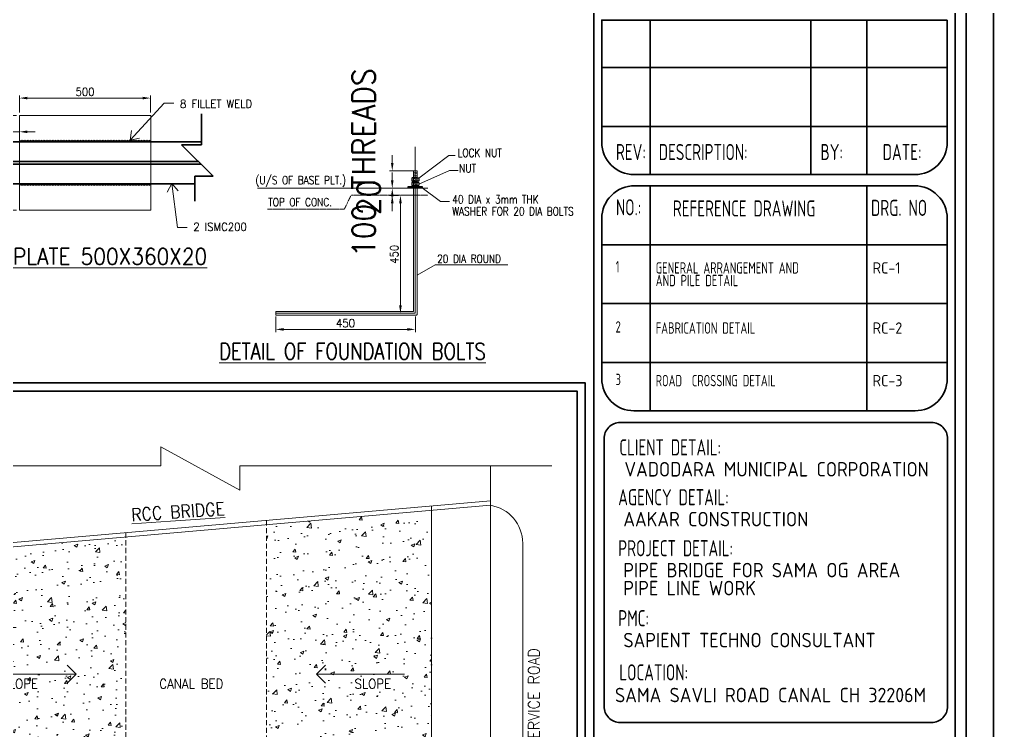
# Model space of a CAD drawing. Header units: millimetres. Extents: x 0 to 1124626, y -157535 to 82123.
# Drawn here: x 215309 to 230161, y 35884 to 46719 of the extents above; entities that cross this region are included whole.
import ezdxf

# ---------------------------------------------------------------- set-up
doc = ezdxf.new("R2010")
doc.units = ezdxf.units.MM
doc.header["$MEASUREMENT"] = 0
for name, pattern in [('CENTER2', [28.575, 19.05, -3.175, 3.175, -3.175]), ('DASHED', [0.75, 0.5, -0.25]), ('HIDDEN', [0.375, 0.25, -0.125])]:
    doc.linetypes.add(name, pattern=pattern)
doc.layers.add('D-NW-TX-UNCONTROLLED', color=2, linetype='Continuous')
for name, color, linetype, lineweight in [('Dim', 6, 'Continuous', 13), ('HIDE', 251, 'HIDDEN', 13), ('LINE-2C', 252, 'CENTER2', 9), ('PEDESTAL', 232, 'Continuous', 15), ('rSHEET', 2, 'Continuous', 30), ('STR', 112, 'Continuous', 18), ('Text', 7, 'Continuous', 15), ('TITLE TEXT', 50, 'Continuous', 18)]:
    doc.layers.add(name, color=color, linetype=linetype, lineweight=lineweight)
doc.styles.add('style1', font='romans.shx', dxfattribs={"width": 0.9, "height": 300})
doc.styles.add('TEXT3', font='geniso.shx')
doc.styles.add('TEXT3 0.75NA', font='geniso.shx', dxfattribs={"width": 0.75})
doc.dimstyles.new('4.0 DIM-1', dxfattribs={"dimscale": 40, "dimtxt": 125, "dimasz": 3, "dimexe": 1, "dimexo": 1.2, "dimgap": 0.8, "dimtad": 1, "dimdec": 0, "dimlfac": 0.25, "dimzin": 1, "dimdsep": 46, "dimtxsty": 'style1', "dimcen": 2, "dimclrd": 8, "dimclre": 8, "dimclrt": 7, "dimadec": 0, "dimazin": 0, "dimtfac": 1, "dimtdec": 0, "dimtofl": 0, "dimtmove": 1, "dimatfit": 3, "dimfxl": 1, "dimtolj": 1, "dimtzin": 0, "dimlwd": 9, "dimlwe": 9, "dimarcsym": 1})
doc.dimstyles.new('8.0 DIM-1', dxfattribs={"dimscale": 40, "dimtxt": 125, "dimasz": 3, "dimexe": 1, "dimexo": 1.2, "dimgap": 0.8, "dimtad": 1, "dimdec": 0, "dimlfac": 0.125, "dimzin": 1, "dimdsep": 46, "dimtxsty": 'style1', "dimcen": 2, "dimclrd": 8, "dimclre": 8, "dimclrt": 7, "dimadec": 0, "dimazin": 0, "dimtfac": 1, "dimtdec": 0, "dimtofl": 0, "dimtmove": 1, "dimatfit": 3, "dimfxl": 1, "dimtolj": 1, "dimtzin": 0, "dimlwd": 9, "dimlwe": 9, "dimarcsym": 1})
doc.dimstyles.new('Copy of DIM-1', dxfattribs={"dimscale": 40, "dimtxt": 125, "dimasz": 3, "dimexe": 1, "dimexo": 1.2, "dimgap": 0.8, "dimtad": 1, "dimdec": 0, "dimzin": 1, "dimdsep": 46, "dimtxsty": 'style1', "dimcen": 2, "dimclrd": 8, "dimclre": 8, "dimclrt": 7, "dimadec": 0, "dimazin": 0, "dimtfac": 1, "dimtdec": 0, "dimtofl": 0, "dimtmove": 1, "dimatfit": 3, "dimfxl": 1, "dimtolj": 1, "dimtzin": 0, "dimlwd": 9, "dimlwe": 9, "dimarcsym": 1})
doc.dimstyles.new('p-100', dxfattribs={"dimscale": 0.5, "dimtxt": 0.25, "dimasz": 0.25, "dimexe": 0.01, "dimexo": 0.0625, "dimgap": 0.25, "dimtad": 1, "dimdec": 0, "dimlfac": 1000, "dimzin": 4, "dimdsep": 46, "dimtxsty": 'Standard', "dimblk": 'ARCHTICK', "dimcen": 0, "dimdle": 0.01, "dimclrd": 3, "dimclre": 3, "dimclrt": 6, "dimadec": 0, "dimazin": 0, "dimtfac": 1, "dimtdec": 0, "dimtmove": 1, "dimatfit": 3, "dimfxl": 1, "dimtolj": 1, "dimtzin": 4, "dimlwd": 5, "dimlwe": 5, "dimarcsym": 0})

# ---------------------------------------------------------------- blocks, each defined once
blk = doc.blocks.new('*D223')
at = {"layer": 'DEFPOINTS', "color": 0, "ltscale": 20, "transparency": 16777216}
for p in [(221142, 44146), (220993, 44039), (221135, 44039)]:
    blk.add_point(p, dxfattribs=at)
at = {"layer": 'Dim', "color": 8, "lineweight": 9, "ltscale": 20, "transparency": 16777216}
for p, q in [((220993, 44266), (220993, 44386)), ((221094, 44146), (220953, 44146)), ((221087, 44039), (220953, 44039)), ((220993, 43919), (220993, 43799))]:
    blk.add_line(p, q, dxfattribs=at)
at = {"layer": 'Dim', "color": 8, "ltscale": 20, "transparency": 16777216}
for points in [[(220973, 44266), (221013, 44266), (220993, 44146)], [(221013, 43919), (220973, 43919), (220993, 44039)]]:
    blk.add_solid(points, dxfattribs=at)
at = {"layer": 'Dim', "color": 7, "ltscale": 20, "transparency": 16777216, "insert": (220635, 44007), "char_height": 350, "attachment_point": 5, "rotation": 90, "style": 'style1'}
blk.add_mtext('\\A1;20', dxfattribs=at)
blk = doc.blocks.new('_ArchTick')
at = {"color": 0, "linetype": 'ByBlock', "const_width": 0.15}
blk.add_lwpolyline([(-0.5, -0.5), (0.5, 0.5)], dxfattribs=at)
blk = doc.blocks.new('*D224')
at = {"layer": 'DEFPOINTS', "color": 0, "ltscale": 20, "transparency": 16777216}
for p in [(221135, 44039), (221118, 42241), (221135, 42241)]:
    blk.add_point(p, dxfattribs=at)
at = {"layer": 'Dim', "color": 8, "lineweight": 9, "ltscale": 20, "transparency": 16777216}
for p, q in [((221087, 44039), (221078, 44039)), ((221118, 43919), (221118, 42361)), ((221087, 42241), (221078, 42241))]:
    blk.add_line(p, q, dxfattribs=at)
at = {"layer": 'Dim', "color": 8, "ltscale": 20, "transparency": 16777216}
for points in [[(221098, 43919), (221138, 43919), (221118, 44039)], [(221098, 42361), (221138, 42361), (221118, 42241)]]:
    blk.add_solid(points, dxfattribs=at)
at = {"layer": 'Dim', "color": 7, "ltscale": 20, "transparency": 16777216, "insert": (221024, 43140), "char_height": 125, "attachment_point": 5, "rotation": 90, "style": 'style1'}
blk.add_mtext('\\A1;450', dxfattribs=at)
blk = doc.blocks.new('*D225')
at = {"layer": 'DEFPOINTS', "color": 0, "ltscale": 20, "transparency": 16777216}
for p in [(219216, 42241), (221345, 42241), (219216, 41996)]:
    blk.add_point(p, dxfattribs=at)
at = {"layer": 'Dim', "color": 8, "lineweight": 9, "ltscale": 20, "transparency": 16777216}
for p, q in [((219216, 42193), (219216, 41956)), ((221345, 42193), (221345, 41956)), ((221225, 41996), (219336, 41996))]:
    blk.add_line(p, q, dxfattribs=at)
at = {"layer": 'Dim', "color": 8, "ltscale": 20, "transparency": 16777216}
for points in [[(219336, 42016), (219336, 41976), (219216, 41996)], [(221225, 42016), (221225, 41976), (221345, 41996)]]:
    blk.add_solid(points, dxfattribs=at)
at = {"layer": 'Dim', "color": 7, "ltscale": 20, "transparency": 16777216, "insert": (220280, 42091), "char_height": 125, "attachment_point": 5, "style": 'style1'}
blk.add_mtext('\\A1;450', dxfattribs=at)
blk = doc.blocks.new('*D226')
at = {"layer": 'DEFPOINTS', "color": 0, "ltscale": 20, "transparency": 16777216}
for p in [(220993, 44413), (221371, 44413), (221214, 44146)]:
    blk.add_point(p, dxfattribs=at)
at = {"layer": 'Dim', "color": 8, "lineweight": 9, "ltscale": 20, "transparency": 16777216}
for p, q in [((220993, 44533), (220993, 44653)), ((221323, 44413), (220953, 44413)), ((221166, 44146), (220953, 44146)), ((220993, 44026), (220993, 43906))]:
    blk.add_line(p, q, dxfattribs=at)
at = {"layer": 'Dim', "color": 8, "ltscale": 20, "transparency": 16777216}
for points in [[(220973, 44533), (221013, 44533), (220993, 44413)], [(221013, 44026), (220973, 44026), (220993, 44146)]]:
    blk.add_solid(points, dxfattribs=at)
at = {"layer": 'Dim', "color": 7, "ltscale": 20, "transparency": 16777216, "insert": (220559, 44537), "char_height": 350, "attachment_point": 5, "rotation": 90, "style": 'style1'}
blk.add_mtext('\\A1;100 THREADS', dxfattribs=at)
blk = doc.blocks.new('*D243')
at = {"layer": 'DEFPOINTS', "color": 0, "ltscale": 20, "transparency": 16777216}
for p in [(228238, 10282), (251238, 10282), (251238, 8884)]:
    blk.add_point(p, dxfattribs=at)
at = {"layer": 'Dim', "color": 8, "lineweight": 9, "ltscale": 20, "transparency": 16777216}
for p, q in [((228238, 10234), (228238, 8844)), ((251238, 10234), (251238, 8844)), ((228558, 8884), (250918, 8884))]:
    blk.add_line(p, q, dxfattribs=at)
at = {"layer": 'Dim', "color": 8, "ltscale": 20, "transparency": 16777216}
for points in [[(228558, 8938), (228558, 8831), (228238, 8884)], [(250918, 8938), (250918, 8831), (251238, 8884)]]:
    blk.add_solid(points, dxfattribs=at)
at = {"layer": 'Dim', "color": 7, "ltscale": 20, "transparency": 16777216, "insert": (239738, 9166), "char_height": 125, "attachment_point": 5, "style": 'style1'}
blk.add_mtext('\\A1;{\\H4x;23000}', dxfattribs=at)
blk = doc.blocks.new('*D244')
at = {"layer": 'DEFPOINTS', "color": 0, "ltscale": 20, "transparency": 16777216}
for p in [(227685, 20745), (228183, 20745), (228238, 13440)]:
    blk.add_point(p, dxfattribs=at)
at = {"layer": 'Dim', "color": 8, "lineweight": 9, "ltscale": 20, "transparency": 16777216}
for p, q in [((228135, 20745), (227645, 20745)), ((227685, 13760), (227685, 20425)), ((228190, 13440), (227645, 13440))]:
    blk.add_line(p, q, dxfattribs=at)
at = {"layer": 'Dim', "color": 8, "ltscale": 20, "transparency": 16777216}
for points in [[(227632, 20425), (227738, 20425), (227685, 20745)], [(227632, 13760), (227738, 13760), (227685, 13440)]]:
    blk.add_solid(points, dxfattribs=at)
at = {"layer": 'Dim', "color": 7, "ltscale": 20, "transparency": 16777216, "insert": (227403, 17093), "char_height": 125, "attachment_point": 5, "rotation": 90, "style": 'style1'}
blk.add_mtext('\\A1;{\\H4x;14000}', dxfattribs=at)
blk = doc.blocks.new('*D261')
at = {"layer": 'DEFPOINTS', "color": 0, "ltscale": 20, "transparency": 16777216}
for p in [(217309, 45521), (215309, 45254), (217309, 45254)]:
    blk.add_point(p, dxfattribs=at)
at = {"layer": 'Dim', "color": 8, "lineweight": 9, "ltscale": 20, "transparency": 16777216}
for p, q in [((215309, 45302), (215309, 45561)), ((215429, 45521), (217189, 45521)), ((217309, 45302), (217309, 45561))]:
    blk.add_line(p, q, dxfattribs=at)
at = {"layer": 'Dim', "color": 8, "ltscale": 20, "transparency": 16777216}
for points in [[(215429, 45541), (215429, 45501), (215309, 45521)], [(217189, 45541), (217189, 45501), (217309, 45521)]]:
    blk.add_solid(points, dxfattribs=at)
at = {"layer": 'Dim', "color": 7, "ltscale": 20, "transparency": 16777216, "insert": (216309, 45616), "char_height": 125, "attachment_point": 5, "style": 'style1'}
blk.add_mtext('\\A1;500', dxfattribs=at)
blk = doc.blocks.new('*D262')
at = {"layer": 'DEFPOINTS', "color": 0, "ltscale": 20, "transparency": 16777216}
for p in [(214450, 45254), (215309, 45254), (215309, 43814)]:
    blk.add_point(p, dxfattribs=at)
at = {"layer": 'Dim', "color": 8, "lineweight": 9, "ltscale": 20, "transparency": 16777216}
for p, q in [((215261, 45254), (214410, 45254)), ((214450, 43934), (214450, 45134)), ((215261, 43814), (214410, 43814))]:
    blk.add_line(p, q, dxfattribs=at)
at = {"layer": 'Dim', "color": 8, "ltscale": 20, "transparency": 16777216}
for points in [[(214430, 45134), (214470, 45134), (214450, 45254)], [(214430, 43934), (214470, 43934), (214450, 43814)]]:
    blk.add_solid(points, dxfattribs=at)
at = {"layer": 'Dim', "color": 7, "ltscale": 20, "transparency": 16777216, "insert": (214356, 44534), "char_height": 125, "attachment_point": 5, "rotation": 90, "style": 'style1'}
blk.add_mtext('\\A1;360', dxfattribs=at)
blk = doc.blocks.new('*D263')
at = {"layer": 'DEFPOINTS', "color": 0, "ltscale": 20, "transparency": 16777216}
for p in [(215109, 45007), (215109, 44854), (215309, 44854)]:
    blk.add_point(p, dxfattribs=at)
at = {"layer": 'Dim', "color": 8, "lineweight": 9, "ltscale": 20, "transparency": 16777216}
for p, q in [((214544, 45007), (215109, 45007)), ((214989, 45007), (214869, 45007)), ((215109, 44902), (215109, 45047)), ((215309, 45007), (215109, 45007)), ((215309, 44902), (215309, 45047)), ((215429, 45007), (215549, 45007))]:
    blk.add_line(p, q, dxfattribs=at)
at = {"layer": 'Dim', "color": 8, "ltscale": 20, "transparency": 16777216}
for points in [[(214989, 45027), (214989, 44987), (215109, 45007)], [(215429, 45027), (215429, 44987), (215309, 45007)]]:
    blk.add_solid(points, dxfattribs=at)
at = {"layer": 'Dim', "color": 7, "ltscale": 20, "transparency": 16777216, "insert": (214667, 45101), "char_height": 125, "attachment_point": 5, "style": 'style1'}
blk.add_mtext('\\A1;50', dxfattribs=at)
blk = doc.blocks.new('WW')
at = {"layer": 'Dim', "ltscale": 20, "true_color": 0x636466, "transparency": 33554523}
h = blk.add_hatch(dxfattribs=at)
h.set_pattern_fill('AR-CONC', color=251, scale=200)
h.set_pattern_definition([(50, (36229.6, 0), (1434.5204, -125.504), [150, -1650]), (355, (36229.6, 0), (-277.503, 1504.384), [120, -1320]), (100.45144, (36349.1, -10.5), (1157.018, 1378.88), [127.48, -1402.284]), (46.1842, (36229.6, 400), (2134.483, -331.039), [225, -2475]), (96.6356, (36407.5, 372.4), (1869.324, 1948.237), [191.22, -2103.428]), (351.1842, (36229.6, 400), (1869.324, 1948.237), [180, -1980]), (21, (36429.6, 300), (1193.814, -805.238), [150, -1650]), (326, (36429.6, 300), (486.631, 1450.3), [120, -1320]), (71.45144, (36529.1, 232.9), (1680.445, 645.062), [127.48, -1402.284]), (37.5, (36229.6, 0), (24.3197, 665.7877), [0, -1304, 0, -1340, 0, -1325]), (7.5, (36229.6, 0), (526.139, 788.8234), [0, -764, 0, -1274, 0, -505]), (327.5, (35783.6, 0), (1067.6449, -45.1097), [0, -500, 0, -1560, 0, -2070]), (317.5, (35583.6, 0), (1166.3723, 200.21), [0, -650, 0, -1036, 0, -1470])])
h.paths.add_polyline_path([(230537.9, 20950.1), (230537.9, 13440.1), (236987.9, 13440.1), (236987.9, 21511.6)])
h.paths.add_polyline_path([(242487.9, 13440.1), (248937.9, 13440.1), (248937.9, 22552), (242487.9, 21990.5)])
h.paths.add_polyline_path([(242487.9, 12100.1), (242487.9, 10282.1), (248937.9, 10282.1), (248937.9, 12100.1)])
h.paths.add_polyline_path([(236987.9, 12100.1), (230537.9, 12100.1), (230537.9, 10282.1), (236987.9, 10282.1)])
h.paths.add_polyline_path([(247450.6, 15497.6), (245751.1, 15497.6), (245751.1, 16060.1), (247450.6, 16060.1)], flags=24)
h.paths.add_polyline_path([(241154.7, 15497.6), (238199.7, 15497.6), (238199.7, 16060.1), (241154.7, 16060.1)], flags=9)
h.paths.add_polyline_path([(233724.7, 15497.6), (232025.2, 15497.6), (232025.2, 16060.1), (233724.7, 16060.1)], flags=24)
at = {"layer": 'Dim', "ltscale": 20}
for p, q in [((238348.2, 24287.8), (238348.2, 25036.9)), ((238348.2, 25036.9), (241447.7, 23346.6)), ((225525.2, 24287.8), (238348.2, 24287.8)), ((241447.7, 23346.6), (241447.7, 24287.8)), ((241447.7, 24287.8), (253636, 24287.8)), ((228237.9, 20921.9), (251237.9, 22924.2)), ((228182.7, 20745.1), (251237.9, 22752.2)), ((252501.6, 21270.7), (252501.6, 10330)), ((226959.4, 20810.6), (226974.3, 20811.9)), ((226974.3, 19273.4), (226974.3, 10282.1)), ((228237.9, 13440.1), (251237.9, 13440.1)), ((228237.9, 13440.1), (228237.9, 12100.1)), ((228737.9, 13440.1), (230737.9, 12100.1)), ((228737.9, 13440.1), (228737.9, 12100.1)), ((230737.9, 13440.1), (230737.9, 12100.1)), ((232737.9, 13440.1), (230737.9, 12100.1)), ((232737.9, 13440.1), (234737.9, 12100.1)), ((232737.9, 13440.1), (232737.9, 12100.1)), ((234737.9, 13440.1), (234737.9, 12100.1)), ((236737.9, 13440.1), (234737.9, 12100.1)), ((236737.9, 13440.1), (238737.9, 12100.1)), ((236737.9, 13440.1), (236737.9, 12100.1)), ((238737.9, 13440.1), (238737.9, 12100.1)), ((240737.9, 13440.1), (238737.9, 12100.1)), ((240737.9, 13440.1), (242737.9, 12100.1)), ((240737.9, 13440.1), (240737.9, 12100.1)), ((242737.9, 13440.1), (242737.9, 12100.1)), ((244737.9, 13440.1), (242737.9, 12100.1)), ((244737.9, 13440.1), (246737.9, 12100.1)), ((244737.9, 13440.1), (244737.9, 12100.1)), ((246737.9, 13440.1), (246737.9, 12100.1)), ((248737.9, 13440.1), (246737.9, 12100.1)), ((248737.9, 13440.1), (250737.9, 12100.1)), ((248737.9, 13440.1), (248737.9, 12100.1)), ((250737.9, 13440.1), (250737.9, 12100.1)), ((228237.9, 12100.1), (251237.9, 12100.1)), ((238301, 10282.1), (238301, 11031.2)), ((238301, 11031.2), (241400.5, 9356.9)), ((225478, 10282.1), (238301, 10282.1)), ((241400.5, 9356.9), (241400.5, 10282.1)), ((241400.5, 10282.1), (253588.8, 10282.1))]:
    blk.add_line(p, q, dxfattribs=at)
for centre, start, end in [((251001.3, 21270.7), 0, 80.92484), ((228474.6, 19273.4), 90, 180)]:
    blk.add_arc(centre, 1500.3, start, end, dxfattribs=at)
at = {"layer": 'HIDE', "linetype": 'HIDDEN', "ltscale": 800}
for p, q in [((242487.9, 22162.5), (242487.9, 10282.1)), ((236987.9, 21683.6), (236987.9, 10282.1))]:
    blk.add_line(p, q, dxfattribs=at)
at = {"layer": 'PEDESTAL', "ltscale": 20}
for p, q in [((228237.9, 24287.8), (228237.9, 10282.1)), ((251237.9, 24287.8), (251237.9, 10282.1)), ((248937.9, 22724), (248937.9, 10282.1)), ((230537.9, 20950.1), (230537.9, 10282.1))]:
    blk.add_line(p, q, dxfattribs=at)
at = {"layer": 'TITLE TEXT', "ltscale": 20}
for p, q in [((235038.3, 16150.6), (234686.1, 16502.9)), ((244437.5, 16150.6), (244789.8, 16502.9)), ((231592.8, 16150.6), (235038.3, 16150.6)), ((235038.3, 16150.6), (234686.1, 15798.4)), ((247883.1, 16150.6), (244437.5, 16150.6)), ((244437.5, 16150.6), (244789.8, 15798.4))]:
    blk.add_line(p, q, dxfattribs=at)
at = {"layer": 'Text', "ltscale": 20, "char_height": 450, "width": 10501.89, "attachment_point": 7, "rotation": 90, "style": 'style1'}
for insert in [(226806.9, 11639.3), (253163.7, 11912.5)]:
    blk.add_mtext('RCC SERVICE ROAD', dxfattribs=dict(at, insert=insert))
at = {"layer": 'Text', "ltscale": 20, "char_height": 375, "width": 4732.009, "style": 'style1'}
for s, insert, attachment_point in [('SLOPE', (232119, 15591.3), 7), ('CANAL BED', (238293.4, 15591.3), 7), ('SLOPE', (247356.8, 15591.3), 9)]:
    blk.add_mtext(s, dxfattribs=dict(at, insert=insert, attachment_point=attachment_point))
at = {"layer": 'TITLE TEXT', "ltscale": 20, "insert": (237175.9, 22626.9), "char_height": 500, "width": 17141.34, "attachment_point": 1, "rotation": 3.96077, "style": 'style1'}
blk.add_mtext('{\\LRCC BRIDGE}', dxfattribs=at)
at = {"layer": 'TITLE TEXT', "ltscale": 20, "insert": (233823.3, 13120.5), "char_height": 500, "width": 17141.34, "attachment_point": 1, "style": 'style1'}
blk.add_mtext('{\\LSTEEL BRIDGE FOR 600MM DIA PIPE }', dxfattribs=at)
at = {"layer": 'Dim', "ltscale": 20}
dim = blk.add_linear_dim(base=(227685, 20745.1), p1=(228237.9, 13440.1), p2=(228182.7, 20745.1), angle=90, text='{\\H4x;14000}', dimstyle='Copy of DIM-1', override={"dimasz": 8}, dxfattribs=at)
dim.commit()
dim.dimension.update_dxf_attribs({"geometry": '*D244', "text_midpoint": (227403, 17092.6)})
dim = blk.add_linear_dim(base=(251237.9, 8884.3), p1=(228237.9, 10282.1), p2=(251237.9, 10282.1), text='{\\H4x;<>}', dimstyle='Copy of DIM-1', override={"dimasz": 8}, dxfattribs=at)
dim.commit()
dim.dimension.update_dxf_attribs({"geometry": '*D243', "text_midpoint": (239737.9, 9166.3)})

msp = doc.modelspace()

# ---------------------------------------------------------------- linework, layer by layer
at = {"layer": 'D-NW-TX-UNCONTROLLED', "ltscale": 4}
for points in [[(221371.3805, 44299.9509, -0.5891189621), (221398.0472, 44300.229), (221398.0472, 44262.4019, -0.5891189621), (221371.3805, 44262.68), (221371.3805, 44299.9509, 0.3011703816), (221318.0472, 44299.9509, 0.5891189621), (221291.3805, 44300.229), (221291.3805, 44262.4019, 0.5891189621), (221318.0472, 44262.68, 0.3011703816), (221371.3805, 44262.68)], [(221371.3805, 44230.1449, -0.5891189621), (221398.0472, 44230.423), (221398.0472, 44192.5959, -0.5891189621), (221371.3805, 44192.874), (221371.3805, 44230.1449, 0.3011703816), (221318.0472, 44230.1449, 0.5891189621), (221291.3805, 44230.423), (221291.3805, 44192.5959, 0.5891189621), (221318.0472, 44192.874, 0.3011703816), (221371.3805, 44192.874)]]:
    msp.add_lwpolyline(points, format="xyb", dxfattribs=at)
msp.add_lwpolyline([(221238.0472, 44172.4455), (221451.3805, 44172.4455), (221451.3805, 44151.1122), (221238.0472, 44151.1122)], close=True, dxfattribs=at)
at = {"layer": 'Dim', "color": 4, "ltscale": 20}
for p, q in [((215309.4264, 44874.7669), (215330.2488, 44854.1967)), ((215328.6505, 44879.3317), (215354.0936, 44854.1967)), ((215352.4953, 44879.3317), (215377.9385, 44854.1967)), ((215376.3402, 44879.3317), (215401.7833, 44854.1967)), ((215400.185, 44879.3317), (215425.6281, 44854.1967)), ((215424.0298, 44879.3317), (215449.4729, 44854.1967)), ((215447.8746, 44879.3317), (215473.3178, 44854.1967)), ((215471.7195, 44879.3317), (215497.1626, 44854.1967)), ((215495.5643, 44879.3317), (215521.0074, 44854.1967)), ((215519.4091, 44879.3317), (215544.8522, 44854.1967)), ((215543.2539, 44879.3317), (215568.6971, 44854.1967)), ((215567.0988, 44879.3317), (215592.5419, 44854.1967)), ((215590.9436, 44879.3317), (215616.3867, 44854.1967)), ((215614.7884, 44879.3317), (215640.2315, 44854.1967)), ((215638.6332, 44879.3317), (215664.0764, 44854.1967)), ((215662.478, 44879.3317), (215687.9212, 44854.1967)), ((215686.3229, 44879.3317), (215711.766, 44854.1967)), ((215710.1677, 44879.3317), (215735.6108, 44854.1967)), ((215734.0125, 44879.3317), (215759.4556, 44854.1967)), ((215757.8573, 44879.3317), (215783.3005, 44854.1967)), ((215781.7022, 44879.3317), (215807.1453, 44854.1967)), ((215805.547, 44879.3317), (215830.9901, 44854.1967)), ((215829.3918, 44879.3317), (215854.8349, 44854.1967)), ((215853.2366, 44879.3317), (215878.6798, 44854.1967)), ((215877.0815, 44879.3317), (215902.5246, 44854.1967)), ((215900.9263, 44879.3317), (215926.3694, 44854.1967)), ((215924.7711, 44879.3317), (215950.2142, 44854.1967)), ((215948.6159, 44879.3317), (215974.0591, 44854.1967)), ((215972.4608, 44879.3317), (215997.9039, 44854.1967)), ((215996.3056, 44879.3317), (216021.7487, 44854.1967)), ((216020.1504, 44879.3317), (216045.5935, 44854.1967)), ((216043.9952, 44879.3317), (216069.4384, 44854.1967)), ((216067.8401, 44879.3317), (216093.2832, 44854.1967)), ((216091.6849, 44879.3317), (216117.128, 44854.1967)), ((216115.5297, 44879.3317), (216140.9728, 44854.1967)), ((216139.3745, 44879.3317), (216164.8177, 44854.1967)), ((216163.2193, 44879.3317), (216188.6625, 44854.1967)), ((216187.0642, 44879.3317), (216212.5073, 44854.1967)), ((216210.909, 44879.3317), (216236.3521, 44854.1967)), ((216234.7538, 44879.3317), (216260.1969, 44854.1967)), ((216258.5986, 44879.3317), (216284.0418, 44854.1967)), ((216282.4435, 44879.3317), (216307.8866, 44854.1967)), ((216306.2883, 44879.3317), (216331.7314, 44854.1967)), ((216330.1331, 44879.3317), (216355.5762, 44854.1967)), ((216353.9779, 44879.3317), (216379.4211, 44854.1967)), ((216377.8228, 44879.3317), (216403.2659, 44854.1967)), ((216401.6676, 44879.3317), (216427.1107, 44854.1967)), ((216425.5124, 44879.3317), (216450.9555, 44854.1967)), ((216449.3572, 44879.3317), (216474.8004, 44854.1967)), ((216473.2021, 44879.3317), (216498.6452, 44854.1967)), ((216497.0469, 44879.3317), (216522.49, 44854.1967)), ((216520.8917, 44879.3317), (216546.3348, 44854.1967)), ((216544.7365, 44879.3317), (216570.1797, 44854.1967)), ((216568.5813, 44879.3317), (216594.0245, 44854.1967)), ((216592.4262, 44879.3317), (216617.8693, 44854.1967)), ((216616.271, 44879.3317), (216641.7141, 44854.1967)), ((216640.1158, 44879.3317), (216665.5589, 44854.1967)), ((216663.9606, 44879.3317), (216689.4038, 44854.1967)), ((216687.8055, 44879.3317), (216713.2486, 44854.1967)), ((216711.6503, 44879.3317), (216737.0934, 44854.1967)), ((216735.4951, 44879.3317), (216760.9382, 44854.1967)), ((216759.3399, 44879.3317), (216784.7831, 44854.1967)), ((216783.1848, 44879.3317), (216808.6279, 44854.1967)), ((216807.0296, 44879.3317), (216832.4727, 44854.1967)), ((216830.8744, 44879.3317), (216856.3175, 44854.1967)), ((216854.7192, 44879.3317), (216880.1624, 44854.1967)), ((216878.5641, 44879.3317), (216904.0072, 44854.1967)), ((216902.4089, 44879.3317), (216927.852, 44854.1967)), ((216926.2537, 44879.3317), (216951.6968, 44854.1967)), ((216950.0985, 44879.3317), (216975.5417, 44854.1967)), ((216973.9434, 44879.3317), (216999.3865, 44854.1967)), ((216997.7882, 44879.3317), (217023.2313, 44854.1967)), ((217021.633, 44879.3317), (217047.0761, 44854.1967)), ((217045.4778, 44879.3317), (217070.921, 44854.1967)), ((217069.3226, 44879.3317), (217094.7658, 44854.1967)), ((217093.1675, 44879.3317), (217118.6106, 44854.1967)), ((217117.0123, 44879.3317), (217142.4554, 44854.1967)), ((217140.8571, 44879.3317), (217166.3002, 44854.1967)), ((217164.7019, 44879.3317), (217190.1451, 44854.1967)), ((217188.5468, 44879.3317), (217213.9899, 44854.1967)), ((217212.3916, 44879.3317), (217237.8347, 44854.1967)), ((217236.2364, 44879.3317), (217261.6795, 44854.1967)), ((217260.0812, 44879.3317), (217285.5244, 44854.1967)), ((217283.9261, 44879.3317), (217309.3692, 44854.1967)), ((215309.4264, 44193.6264), (215330.2488, 44214.1967)), ((215328.6505, 44189.0617), (215354.0936, 44214.1967)), ((215352.4953, 44189.0617), (215377.9385, 44214.1967)), ((215376.3402, 44189.0617), (215401.7833, 44214.1967)), ((215400.185, 44189.0617), (215425.6281, 44214.1967)), ((215424.0298, 44189.0617), (215449.4729, 44214.1967)), ((215447.8746, 44189.0617), (215473.3178, 44214.1967)), ((215471.7195, 44189.0617), (215497.1626, 44214.1967)), ((215495.5643, 44189.0617), (215521.0074, 44214.1967)), ((215519.4091, 44189.0617), (215544.8522, 44214.1967)), ((215543.2539, 44189.0617), (215568.6971, 44214.1967)), ((215567.0988, 44189.0617), (215592.5419, 44214.1967)), ((215590.9436, 44189.0617), (215616.3867, 44214.1967)), ((215614.7884, 44189.0617), (215640.2315, 44214.1967)), ((215638.6332, 44189.0617), (215664.0764, 44214.1967)), ((215662.478, 44189.0617), (215687.9212, 44214.1967)), ((215686.3229, 44189.0617), (215711.766, 44214.1967)), ((215710.1677, 44189.0617), (215735.6108, 44214.1967)), ((215734.0125, 44189.0617), (215759.4556, 44214.1967)), ((215757.8573, 44189.0617), (215783.3005, 44214.1967)), ((215781.7022, 44189.0617), (215807.1453, 44214.1967)), ((215805.547, 44189.0617), (215830.9901, 44214.1967)), ((215829.3918, 44189.0617), (215854.8349, 44214.1967)), ((215853.2366, 44189.0617), (215878.6798, 44214.1967)), ((215877.0815, 44189.0617), (215902.5246, 44214.1967)), ((215900.9263, 44189.0617), (215926.3694, 44214.1967)), ((215924.7711, 44189.0617), (215950.2142, 44214.1967)), ((215948.6159, 44189.0617), (215974.0591, 44214.1967)), ((215972.4608, 44189.0617), (215997.9039, 44214.1967)), ((215996.3056, 44189.0617), (216021.7487, 44214.1967)), ((216020.1504, 44189.0617), (216045.5935, 44214.1967)), ((216043.9952, 44189.0617), (216069.4384, 44214.1967)), ((216067.8401, 44189.0617), (216093.2832, 44214.1967)), ((216091.6849, 44189.0617), (216117.128, 44214.1967)), ((216115.5297, 44189.0617), (216140.9728, 44214.1967)), ((216139.3745, 44189.0617), (216164.8177, 44214.1967)), ((216163.2193, 44189.0617), (216188.6625, 44214.1967)), ((216187.0642, 44189.0617), (216212.5073, 44214.1967)), ((216210.909, 44189.0617), (216236.3521, 44214.1967)), ((216234.7538, 44189.0617), (216260.1969, 44214.1967)), ((216258.5986, 44189.0617), (216284.0418, 44214.1967)), ((216282.4435, 44189.0617), (216307.8866, 44214.1967)), ((216306.2883, 44189.0617), (216331.7314, 44214.1967)), ((216330.1331, 44189.0617), (216355.5762, 44214.1967)), ((216353.9779, 44189.0617), (216379.4211, 44214.1967)), ((216377.8228, 44189.0617), (216403.2659, 44214.1967)), ((216401.6676, 44189.0617), (216427.1107, 44214.1967)), ((216425.5124, 44189.0617), (216450.9555, 44214.1967)), ((216449.3572, 44189.0617), (216474.8004, 44214.1967)), ((216473.2021, 44189.0617), (216498.6452, 44214.1967)), ((216497.0469, 44189.0617), (216522.49, 44214.1967)), ((216520.8917, 44189.0617), (216546.3348, 44214.1967)), ((216544.7365, 44189.0617), (216570.1797, 44214.1967)), ((216568.5813, 44189.0617), (216594.0245, 44214.1967)), ((216592.4262, 44189.0617), (216617.8693, 44214.1967)), ((216616.271, 44189.0617), (216641.7141, 44214.1967)), ((216640.1158, 44189.0617), (216665.5589, 44214.1967)), ((216663.9606, 44189.0617), (216689.4038, 44214.1967)), ((216687.8055, 44189.0617), (216713.2486, 44214.1967)), ((216711.6503, 44189.0617), (216737.0934, 44214.1967)), ((216735.4951, 44189.0617), (216760.9382, 44214.1967)), ((216759.3399, 44189.0617), (216784.7831, 44214.1967)), ((216783.1848, 44189.0617), (216808.6279, 44214.1967)), ((216807.0296, 44189.0617), (216832.4727, 44214.1967)), ((216830.8744, 44189.0617), (216856.3175, 44214.1967)), ((216854.7192, 44189.0617), (216880.1624, 44214.1967)), ((216878.5641, 44189.0617), (216904.0072, 44214.1967)), ((216902.4089, 44189.0617), (216927.852, 44214.1967)), ((216926.2537, 44189.0617), (216951.6968, 44214.1967)), ((216950.0985, 44189.0617), (216975.5417, 44214.1967)), ((216973.9434, 44189.0617), (216999.3865, 44214.1967)), ((216997.7882, 44189.0617), (217023.2313, 44214.1967)), ((217021.633, 44189.0617), (217047.0761, 44214.1967)), ((217045.4778, 44189.0617), (217070.921, 44214.1967)), ((217069.3226, 44189.0617), (217094.7658, 44214.1967)), ((217093.1675, 44189.0617), (217118.6106, 44214.1967)), ((217117.0123, 44189.0617), (217142.4554, 44214.1967)), ((217140.8571, 44189.0617), (217166.3002, 44214.1967)), ((217164.7019, 44189.0617), (217190.1451, 44214.1967)), ((217188.5468, 44189.0617), (217213.9899, 44214.1967)), ((217212.3916, 44189.0617), (217237.8347, 44214.1967)), ((217236.2364, 44189.0617), (217261.6795, 44214.1967)), ((217260.0812, 44189.0617), (217285.5244, 44214.1967)), ((217283.9261, 44189.0617), (217309.3692, 44214.1967))]:
    msp.add_line(p, q, dxfattribs=at)
at = {"layer": 'Dim', "ltscale": 4}
for p, q in [((221318.0472, 44409.5399), (221321.3053, 44412.7981)), ((221318.0472, 44408.5475), (221345.7685, 44412.7981)), ((221344.7139, 44412.6364), (221344.8756, 44412.7981)), ((221318.0472, 44384.9773), (221371.3805, 44393.155)), ((221318.0472, 44361.4071), (221371.3805, 44369.5848)), ((221318.0472, 44337.8369), (221371.3805, 44346.0146)), ((221318.0472, 44314.2666), (221371.3805, 44322.4443)), ((221318.0472, 44290.6964), (221371.3805, 44298.8741)), ((221318.0472, 44267.1262), (221371.3805, 44275.3039)), ((221318.0472, 44243.556), (221371.3805, 44251.7336)), ((221318.0472, 44219.9857), (221371.3805, 44228.1634)), ((221318.0472, 44196.4155), (221371.3805, 44204.5932)), ((221318.0472, 44172.8453), (221371.3805, 44181.023)), ((221318.0472, 44149.2751), (221371.3805, 44157.4527))]:
    msp.add_line(p, q, dxfattribs=at)
at = {"layer": 'Dim', "ltscale": 20}
msp.add_lwpolyline([(215309.4264, 45254.1967), (217309.4264, 45254.1967), (217309.4264, 43814.1967), (215309.4264, 43814.1967)], close=True, dxfattribs=at)
at = {"layer": 'LINE-2C', "lineweight": 5, "ltscale": 0.5}
for p in [(221344.7139, 44778.5949), (219215.8591, 42241.3951)]:
    msp.add_line(p, (221344.7139, 42241.3951), dxfattribs=at)
at = {"layer": 'LINE-2C', "linetype": 'DASHED', "lineweight": 0, "ltscale": 0.25}
for p, q in [((220364.5134, 44039.4648), (220263.145, 43828.1006)), ((221536.0554, 44039.4648), (220364.5134, 44039.4648)), ((220263.145, 43828.1006), (219090.4398, 43828.1006))]:
    msp.add_line(p, q, dxfattribs=at)
at = {"layer": 'rSHEET'}
for p, q in [((224923.3808, 46709.6845), (224923.3808, 44354.9831)), ((227373.289, 46709.6845), (227373.289, 44354.9831)), ((228230.7568, 46709.6845), (228230.7568, 44354.9831)), ((229455.7109, 45988.2552), (224188.4083, 45988.2552)), ((218086.338, 44809.318), (218086.338, 45278.7483)), ((229455.7109, 45089.9555), (224188.4083, 45089.9555)), ((215109.4264, 44854.1967), (218086.338, 44854.1967)), ((218086.338, 44809.318), (217779.9518, 44809.318)), ((217779.9518, 44809.318), (218260.2104, 44329.0594)), ((215109.4264, 44554.1967), (218035.0731, 44554.1967)), ((215109.4264, 44514.1967), (218075.0731, 44514.1967)), ((218260.2104, 44329.0594), (217984.2102, 44329.0594)), ((217984.2102, 44329.0594), (217984.2102, 43951.3473)), ((215109.4264, 44214.1967), (217984.2102, 44214.1967)), ((224923.3808, 44185.4609), (224923.3808, 40755.5894)), ((228230.7568, 44185.4609), (228230.7568, 40755.5894)), ((229455.7109, 43287.1612), (224188.4083, 43287.1612)), ((229455.7109, 42388.8615), (224188.4083, 42388.8615)), ((229455.7109, 41490.5619), (224188.4083, 41490.5619))]:
    msp.add_line(p, q, dxfattribs=at)
for points in [[(186502.4215, 26147.564), (230161.2642, 26147.564), (230161.2642, 57017.4843), (186502.4215, 57017.4843)], [(212065.464, 41181.6699), (223936.9404, 41181.6699), (223936.9404, 32714.3433), (212065.464, 32714.3433)], [(212190.9868, 41056.1471), (223811.4176, 41056.1471), (223811.4176, 32839.8661), (212190.9868, 32839.8661)]]:
    msp.add_lwpolyline(points, close=True, dxfattribs=at)
for points in [[(187230.0689, 26562.5829), (229433.6168, 26562.5829, 0.4142135624), (229745.4657, 26874.4318), (229745.4657, 56290.6165, 0.4142135624), (229433.6168, 56602.4654), (187230.0689, 56602.4654, 0.4142135624), (186918.22, 56290.6165), (186918.22, 26874.4318, 0.4142135624)], [(224065.9129, 46852.0382), (229578.2063, 46852.0382), (229578.2063, 27208.4101, -0.4142135624), (229088.2247, 26718.4284), (224555.8946, 26718.4284, -0.4142135624), (224065.9129, 27208.4101)], [(229455.7109, 46709.6845), (229455.7109, 44844.9647, -0.4142135624), (228965.7293, 44354.9831), (224678.39, 44354.9831, -0.4142135624), (224188.4083, 44844.9647), (224188.4083, 46709.6845)], [(229455.7109, 43685.661), (229455.7109, 41245.5711, -0.4142135624), (228965.7293, 40755.5894), (224678.39, 40755.5894, -0.4142135624), (224188.4083, 41245.5711), (224188.4083, 43685.661, -0.4142135624), (224688.2082, 44185.4609), (228955.911, 44185.4609, -0.4142135624)], [(229216.3251, 36006.4018), (224467.642, 36006.4018, -0.4142135624), (224222.6511, 36251.3926), (224222.6511, 40332.0631, -0.4142135624), (224467.642, 40577.0539), (229216.3251, 40577.0539, -0.4142135624), (229461.3159, 40332.0631), (229461.3159, 36251.3926, -0.4142135624)]]:
    msp.add_lwpolyline(points, format="xyb", close=True, dxfattribs=at)
at = {"layer": 'STR', "ltscale": 4}
msp.add_line((219215.8591, 42214.7284), (219215.8591, 42268.0617), dxfattribs=at)
for points in [[(219215.8591, 42268.0617), (221308.0472, 42268.0617, 0.4142135624), (221318.0472, 42278.0617), (221318.0472, 44412.7981), (221371.3805, 44412.7981)], [(219215.8591, 42214.7284), (221361.3805, 42214.7284, 0.4142135624), (221371.3805, 42224.7284), (221371.3805, 44412.7981), (221318.0472, 44412.7981)]]:
    msp.add_lwpolyline(points, format="xyb", dxfattribs=at)
at = {"layer": 'Text', "ltscale": 20}
msp.add_line((221536.0554, 44146.1314), (218937.2381, 44146.1314), dxfattribs=at)

# ---------------------------------------------------------------- block references
at = {"layer": 'Dim', "xscale": 0.39, "yscale": 0.39, "zscale": 0.39}
msp.add_blockref('WW', (124506.3991, 30442.4474), dxfattribs=at)

# ---------------------------------------------------------------- texts
at = {"layer": 'rSHEET', "style": 'TEXT3 0.75NA', "width": 0.75}
for s, height, p in [('REV:', 244.99082, (224403.092, 44576.5034)), ('DESCRIPTION:', 244.990816, (225056.1791, 44576.5034)), ('BY:', 244.99082, (227523.1115, 44576.5034)), ('DATE:', 244.99082, (228470.8544, 44576.5034)), ('NO.:', 244.99082, (224403.092, 43734.724)), ('DRG. NO', 244.99082, (228292.1931, 43725.8607)), ('REFERENCE DRAWING', 244.990816, (225270.5748, 43716.8753)), ('1', 173.226, (224398.2509, 42864.2087)), ('GENERAL ARRANGEMENT AND ', 173.226006, (225010.127, 42846.6418)), ('AND PILE DETAIL', 173.226006, (225010.127, 42654.538)), ('2', 173.226, (224398.2509, 41948.115)), ('FABRICATION DETAIL', 173.226006, (225010.127, 41930.5481)), ('3', 173.226, (224398.2509, 41146.4753)), ('ROAD  CROSSING DETAIL', 173.226006, (225010.127, 41128.9084)), ('CLIENT DETAIL:', 244.990816, (224455.1408, 40075.9821)), ('AGENCY DETAIL:', 244.990816, (224438.2365, 39316.2494)), ('PROJECT DETAIL:', 244.990816, (224438.2365, 38539.3359)), ('PMC: ', 244.99082, (224438.2365, 37472.8436)), ('LOCATION:', 244.99082, (224455.1408, 36647.5093))]:
    msp.add_text(s, height=height, dxfattribs=at).set_placement(p)
at = {"layer": 'rSHEET'}
for s, height, style, p in [('RC-1', 173.22601, 'TEXT3 0.75NA', (228317.503, 42846.6418)), ('RC-2', 173.22601, 'TEXT3 0.75NA', (228317.503, 41930.5481)), ('RC-3', 173.22601, 'TEXT3 0.75NA', (228317.503, 41128.9084)), ('VADODARA MUNICIPAL CORPORATION', 220.491734, 'TEXT3', (224533.1914, 39754.5085)), ('AAKAR CONSTRUCTION ', 220.491734, 'TEXT3', (224516.2871, 38994.7758)), ('PIPE BRIDGE FOR SAMA OG AREA ', 220.491734, 'TEXT3', (224516.2871, 38217.8623)), ('PIPE LINE WORK', 220.491734, 'TEXT3', (224516.2871, 37943.9287)), ('SAPIENT TECHNO CONSULTANT ', 220.491734, 'TEXT3', (224516.2871, 37151.37)), ('SAMA SAVLI ROAD CANAL CH 32206M', 220.491734, 'TEXT3', (224388.7925, 36314.3523))]:
    msp.add_text(s, height=height, dxfattribs=dict(at, style=style)).set_placement(p)
at = {"layer": 'Text', "ltscale": 20, "style": 'style1', "width": 0.8}
for s, p in [('LOCK NUT', (221989.901, 44623.0387)), ('NUT', (222013.4231, 44388.0149)), ('(U/S OF BASE PLT.)', (218908.0908, 44208.0953)), ('TOP OF CONC.', (219101.7279, 43873.2023)), ('40 DIA x 3mm THK', (221908.3328, 43915.8656)), ('WASHER FOR 20 DIA BOLTS', (221908.3328, 43732.4191)), ('20 DIA ROUND ', (221678.4824, 43009.0991))]:
    msp.add_text(s, height=125, dxfattribs=at).set_placement(p)
at = {"layer": 'Text', "ltscale": 20, "char_height": 125, "width": 1577.336222, "style": 'style1'}
for s, insert, attachment_point in [('8 FILLET WELD', (217757.2275, 45370.812), 7), ('2 ISMC200', (217959.2649, 43621.3902), 1)]:
    msp.add_mtext(s, dxfattribs=dict(at, insert=insert, attachment_point=attachment_point))
at = {"layer": 'TITLE TEXT', "ltscale": 20, "style": 'style1', "width": 0.8}
msp.add_text('%%UDETAIL OF FOUNDATION BOLTS', height=250, dxfattribs=at).set_placement((218355.2662, 41537.9553))
at = {"layer": 'TITLE TEXT', "ltscale": 20, "insert": (214477.63, 43233.0243), "char_height": 250, "width": 8570.669872, "attachment_point": 1, "style": 'style1'}
msp.add_mtext('{\\LCAP PLATE 500X360X20}', dxfattribs=at)

# ---------------------------------------------------------------- dimensions: what is measured, and where the dimension line sits
at = {"layer": 'Dim', "ltscale": 20}
for base, p1, p2, text, picture, middle in [((220993.3349, 44412.7981), (221214.068, 44146.1314), (221371.3805, 44412.7981), '100 THREADS', '*D226', (220766.3349, 44536.881)), ((220993.3349, 44039.4648), (221142.0672, 44146.1314), (221135.4077, 44039.4648), '20', '*D223', (220841.9225, 44007.1558))]:
    dim = msp.add_linear_dim(base=base, p1=p1, p2=p2, angle=90, text=text, dimstyle='Copy of DIM-1', override={"dimtxt": 125}, dxfattribs=at)
    dim.commit()
    dim.dimension.update_dxf_attribs({"geometry": picture, "text_midpoint": middle, "dimtype": 160})
dim = msp.add_linear_dim(base=(217309.4264, 45521.3664), p1=(215309.4264, 45254.1967), p2=(217309.4264, 45254.1967), dimstyle='4.0 DIM-1', dxfattribs=at)
dim.commit()
dim.dimension.update_dxf_attribs({"geometry": '*D261', "text_midpoint": (216309.4264, 45615.8664)})
dim = msp.add_linear_dim(base=(214450.3704, 45254.1967), p1=(215309.4264, 43814.1967), p2=(215309.4264, 45254.1967), angle=90, dimstyle='4.0 DIM-1', dxfattribs=at)
dim.commit()
dim.dimension.update_dxf_attribs({"geometry": '*D262', "text_midpoint": (214355.8704, 44534.1967)})
dim = msp.add_linear_dim(base=(215109.4264, 45006.8211), p1=(215309.4264, 44854.1967), p2=(215109.4264, 44854.1967), dimstyle='4.0 DIM-1', dxfattribs=at)
dim.commit()
dim.dimension.update_dxf_attribs({"geometry": '*D263', "text_midpoint": (214666.9282, 44995.5587), "dimtype": 160})
dim = msp.add_linear_dim(base=(221118.4201, 42241.3951), p1=(221135.4077, 44039.4648), p2=(221135.4077, 42241.3951), angle=90, text='450', dimstyle='8.0 DIM-1', dxfattribs=at)
dim.commit()
dim.dimension.update_dxf_attribs({"geometry": '*D224', "text_midpoint": (221023.9201, 43140.4299)})
dim = msp.add_linear_dim(base=(219215.8591, 41996.3853), p1=(221344.7139, 42241.3951), p2=(219215.8591, 42241.3951), text='450', dimstyle='8.0 DIM-1', dxfattribs=at)
dim.commit()
dim.dimension.update_dxf_attribs({"geometry": '*D225', "text_midpoint": (220280.2865, 42090.8853)})

# ---------------------------------------------------------------- leaders
for points in [[(216997.7882, 44879.3317), (217514.7575, 45445.7661), (217662.8979, 45445.7661)], [(217630.8401, 44218.3739), (217716.795, 43546.4361), (217864.9353, 43546.4361)]]:
    msp.add_leader(points, dimstyle='Copy of DIM-1', override={"dimtxt": 125, "dimasz": 3, "dimgap": 0.8, "dimtad": 0, "dimldrblk": 'Open90'}, dxfattribs=at)
at = {"layer": 'Dim', "ltscale": 4}
for points in [[(221398.0472, 44300.229), (221856.273, 44645.2083), (221954.5222, 44645.2083)], [(221398.0472, 44211.5094), (221865.8236, 44415.6107), (222000.2653, 44415.6107)], [(221451.3805, 44151.1122), (221730.3829, 43943.4614), (221864.8246, 43943.4614)], [(221371.3805, 42823.6004), (221645.9152, 42978.6851), (222757.1946, 42978.6851)]]:
    msp.add_leader(points, dimstyle='p-100', dxfattribs=at)

doc.saveas('drawing.dxf')
